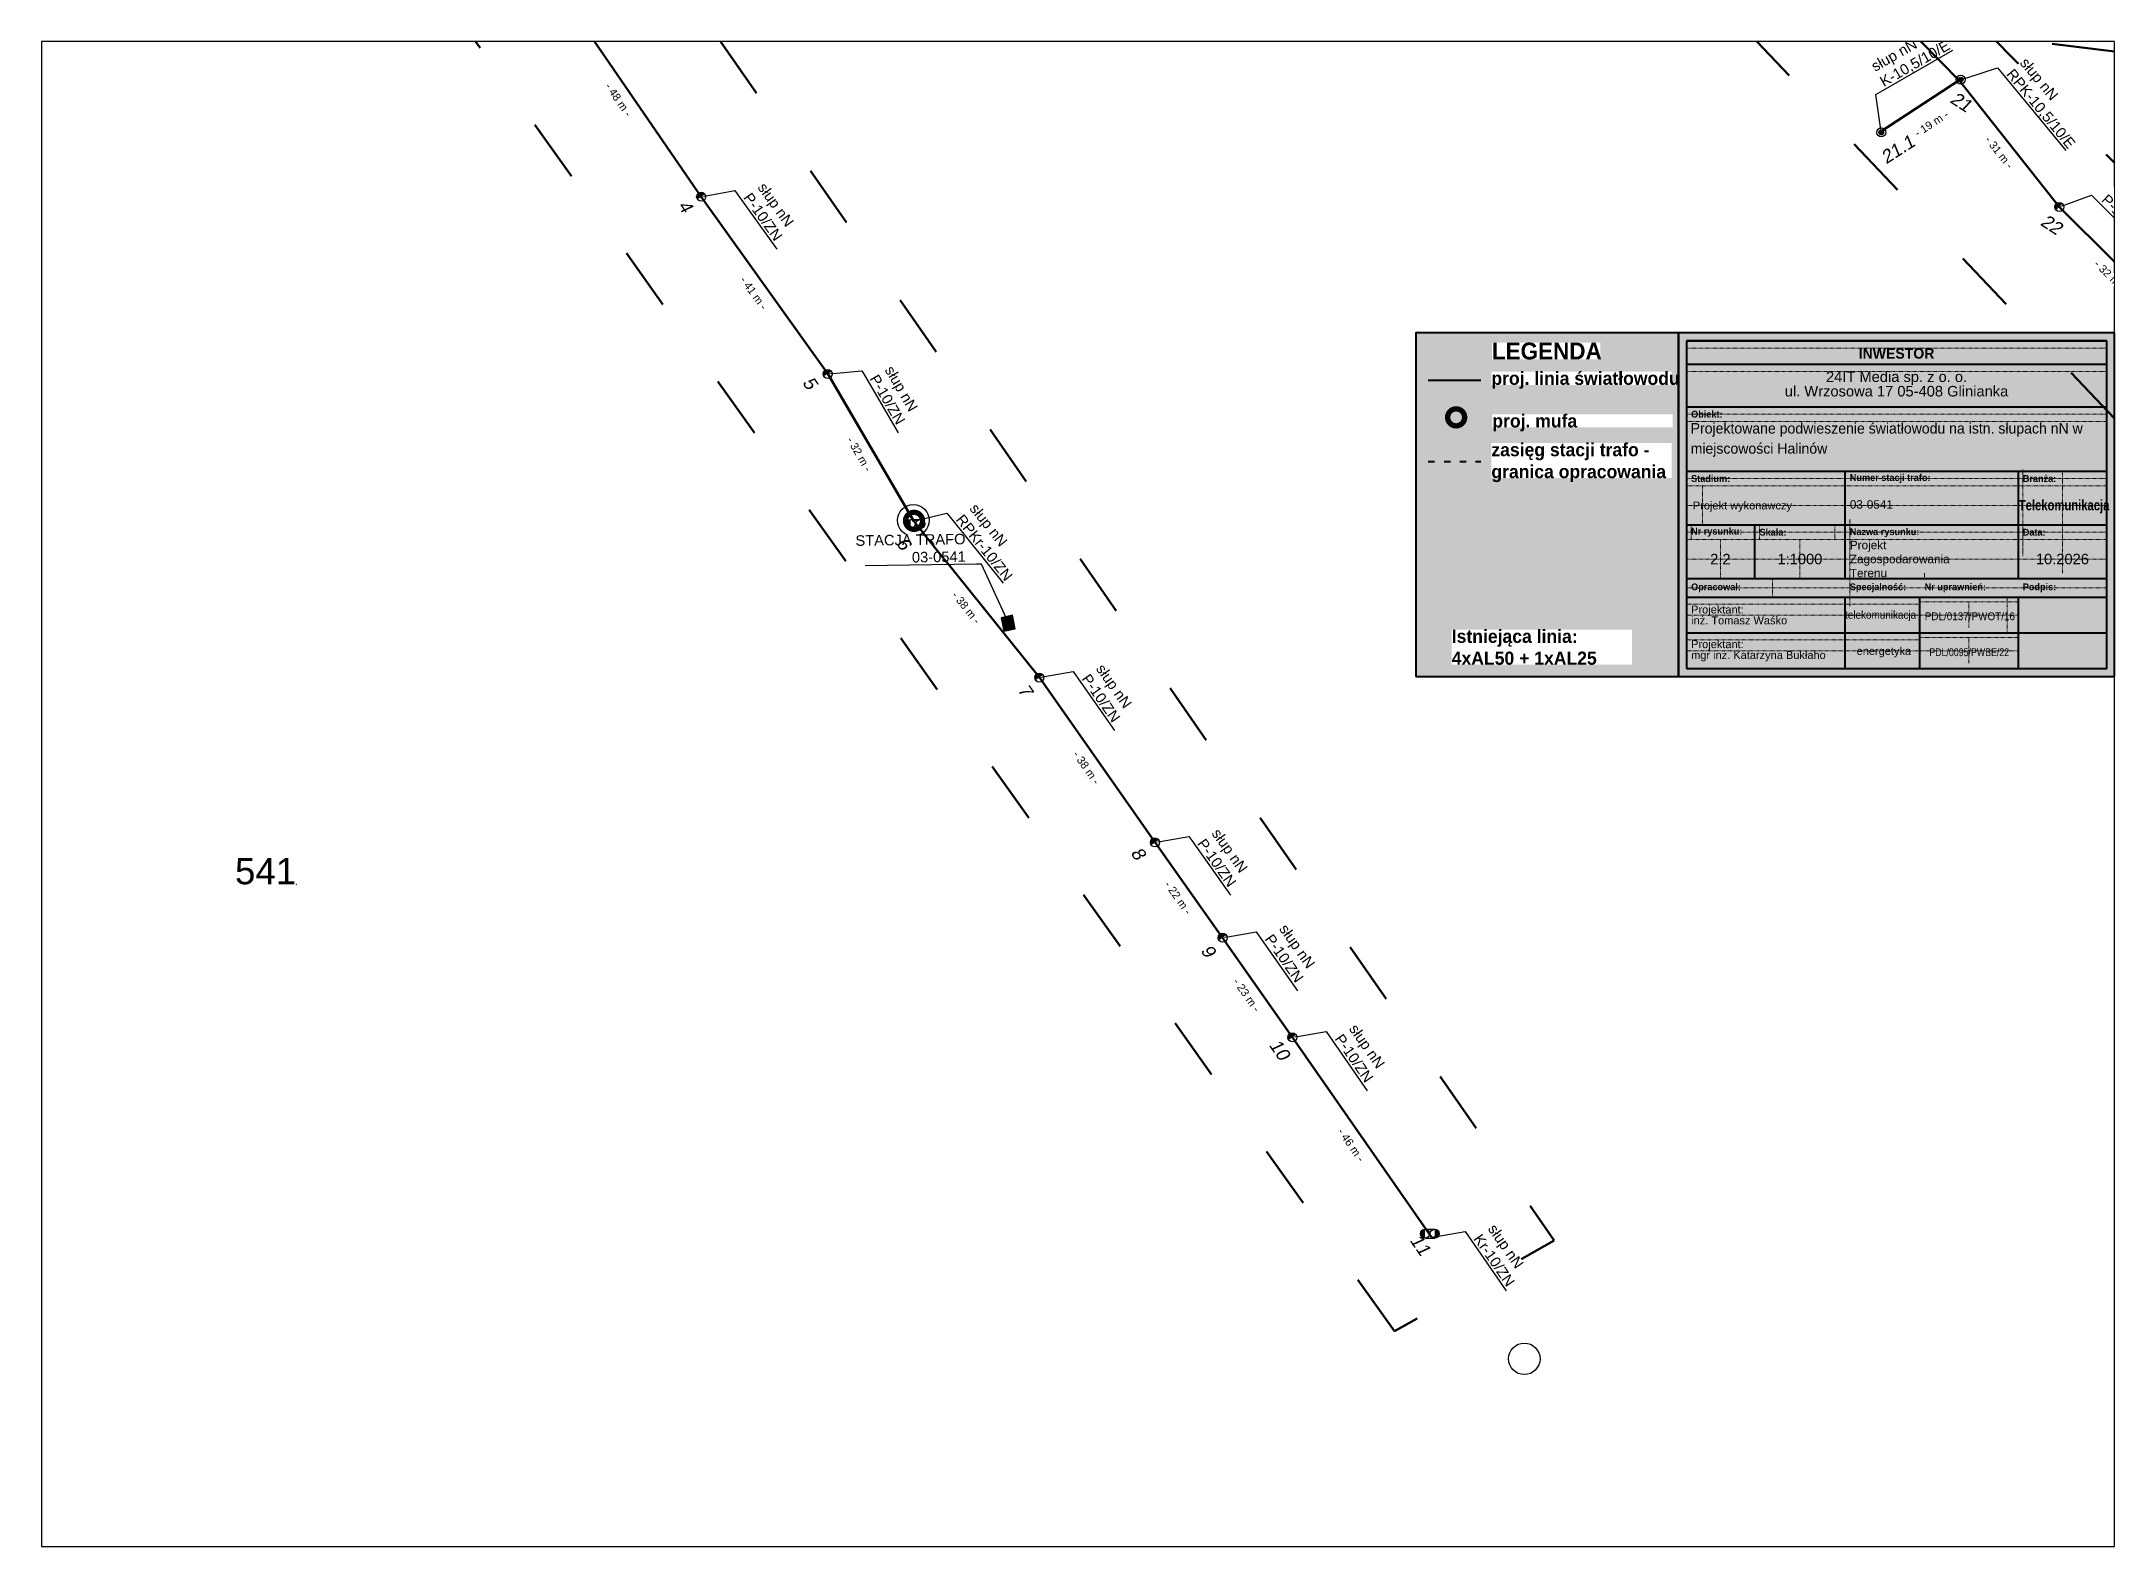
# Paper-space layout '541-2' of a CAD drawing. Header units: metres, sheet in millimetres. Extents: x 0 to 395, y 0 to 287.
# The model-space entities are those that its viewports show. They can reach past a viewport. Long polylines and large blocks are cut down to what shows.
import ezdxf
from ezdxf import colors
from ezdxf.entities.mleader import LeaderData, LeaderLine
from ezdxf.enums import TextEntityAlignment as Align
from ezdxf.math import Vec2, Vec3

# ---------------------------------------------------------------- set-up
doc = ezdxf.new("R2010")
doc.units = ezdxf.units.M
for name, pattern in [('ACAD_ISO03W100', [30, 12, -18]), ('DGN Style 2', [0.005224, 0.003135, -0.00209]), ('GCAD_ISO03W100', [30, 12, -18])]:
    doc.linetypes.add(name, pattern=pattern)
for name, color, linetype, lineweight in [('!tele', 30, 'Continuous', 50), ('!trafo', 6, 'GCAD_ISO03W100', 50), ('00_Mufa', 3, 'Continuous', 30), ('@Tabelka', 7, 'Continuous', 13), ('_MM LINIA Sn', 40, 'Continuous', 30), ('_mm zasięg trafo', 6, 'ACAD_ISO03W100', 35), ('_numery', 7, 'Continuous', 40), ('_światłowód', 30, 'Continuous', 50), ('trafo otwock2|Survey_Point_Text_Name', 7, 'Continuous', 0)]:
    doc.layers.add(name, color=color, linetype=linetype, lineweight=lineweight)
doc.layers.add('@KonstrTabelki', color=253, linetype='DGN Style 2', lineweight=0, plot=False)
doc.layers.add('_arkusze model', color=7, linetype='Continuous', lineweight=50, plot=False)
for name, color, linetype in [('_MM mufy', 3, 'Continuous'), ('_MM opisy', 7, 'Continuous'), ('_MM slupy', 5, 'Continuous'), ('_mm trafo', 3, 'Continuous'), ('DIM', 7, 'Continuous')]:
    doc.layers.add(name, color=color, linetype=linetype)
doc.styles.add('BardzoMale-PrawaGora', font='arial.ttf', dxfattribs={"height": 0.0025})
doc.styles.get("Standard").update_dxf_attribs({"font": 'arial.ttf'})
doc.dimstyles.new('opis linie', dxfattribs={"dimtxt": 1.5, "dimasz": 0.18, "dimexe": 0.18, "dimexo": 0.0625, "dimgap": 2.5, "dimtad": 4, "dimdec": 0, "dimzin": 0, "dimdsep": 46, "dimtxsty": 'Standard', "dimcen": 0.09, "dimse1": 1, "dimse2": 1, "dimsd1": 1, "dimsd2": 1, "dimclrt": 256, "dimadec": 0, "dimazin": 0, "dimtfac": 1, "dimtdec": 0, "dimtofl": 0, "dimtmove": 0, "dimatfit": 3, "dimfxl": 1, "dimtfill": 1, "dimtolj": 1, "dimtzin": 0, "dimarcsym": 0})

# ---------------------------------------------------------------- blocks, each defined once
blk = doc.blocks.new('tabelka')
at = {"true_color": 0xffffff, "transparency": 33554687}
h = blk.add_hatch(color=7, dxfattribs=at)
h.dxf.hatch_style = 1
h.paths.add_polyline_path([(-83, 65.41), (0, 65.41), (0, 0), (-83, 0)])
at = {"layer": '@KonstrTabelki', "lineweight": 0}
for p, q in [((-1.5, 62.52), (-81.5, 62.52)), ((-1.5, 58.08), (-81.5, 58.08)), ((-1.5, 49.94), (-81.5, 49.94)), ((-81.5, 48.55), (-1.5, 48.55)), ((-1.5, 37.69), (-81.5, 37.69)), ((-81.5, 36.3), (-1.5, 36.3)), ((-78.46, 36.3), (-78.46, 28.86)), ((-17.47, 39.44), (-17.47, 22.94)), ((-9.93, 19.68), (-9.93, 39.08)), ((-81.5, 32.58), (-1.5, 32.58)), ((-80.6, 28.86), (-80.6, 26.08)), ((-67.58, 28.86), (-67.58, 26.08)), ((-53.27, 26.08), (-53.27, 28.86)), ((-50.39, 29.9), (-50.39, 18.64)), ((-17.47, 28.86), (-17.47, 22.94)), ((-9.93, 19.68), (-9.93, 28.86)), ((-1.5, 27.47), (-81.5, 27.47)), ((-81.5, 26.08), (-1.5, 26.08)), ((-74.99, 18.64), (-74.99, 26.08)), ((-59.88, 18.64), (-59.88, 26.08)), ((-1.5, 27.47), (-18.36, 27.47)), ((-1.5, 22.36), (-81.5, 22.36)), ((-1.5, 22.36), (-18.36, 22.36)), ((-81.5, 16.88), (-1.5, 16.88)), ((-65.11, 18.64), (-65.11, 15.11)), ((-50.39, 18.64), (-50.39, 13.41)), ((-36.15, 19.68), (-36.15, 18.64)), ((-37.05, 13.77), (-81.5, 13.77)), ((-37.05, 14.25), (-18.36, 14.25)), ((-27.71, 14.25), (-27.71, 9.31)), ((-20.43, 15.11), (-20.43, 8.31)), ((-37.05, 11.71), (-81.5, 11.71)), ((-18.36, 11.71), (-37.05, 11.71)), ((-37.05, 6.97), (-81.5, 6.97)), ((-37.05, 4.9), (-81.5, 4.9)), ((-37.05, 7.44), (-18.36, 7.44)), ((-18.36, 4.9), (-37.05, 4.9)), ((-27.71, 7.44), (-27.71, 2.5))]:
    blk.add_line(p, q, dxfattribs=at)
at = {"layer": '@KonstrTabelki'}
for points in [[(-51.29, 28.86), (-51.29, 39.08)], [(-51.29, 18.64), (-51.29, 28.86)]]:
    blk.add_lwpolyline(points, dxfattribs=at)
at = {"layer": '@Tabelka', "lineweight": 40}
for p, q in [((0, 65.41), (-83, 65.41)), ((-83, 65.41), (-83, 0)), ((-81.5, 63.91), (-1.5, 63.91)), ((-1.5, 63.91), (-81.5, 63.91)), ((-81.5, 63.91), (-81.5, 1.5)), ((-1.5, 1.5), (-1.5, 63.91)), ((0, 0), (0, 65.41)), ((-81.5, 59.47), (-1.5, 59.47)), ((-81.5, 51.33), (-1.5, 51.33)), ((-81.5, 39.08), (-1.5, 39.08)), ((-81.5, 39.08), (-18.36, 39.08)), ((-51.29, 28.86), (-51.29, 39.08)), ((-51.29, 28.86), (-51.29, 35.67)), ((-18.36, 39.08), (-18.36, 28.86)), ((-81.5, 28.86), (-18.36, 28.86)), ((-68.48, 18.64), (-68.48, 28.86)), ((-51.29, 18.64), (-51.29, 28.86)), ((-18.36, 28.86), (-1.5, 28.86)), ((-18.36, 28.86), (-18.36, 18.64)), ((-51.29, 18.64), (-51.29, 25.45)), ((-18.36, 25.45), (-18.36, 18.64)), ((-81.5, 18.64), (-1.5, 18.64)), ((-81.5, 18.64), (-1.5, 18.64)), ((-81.5, 15.11), (-1.5, 15.11)), ((-51.29, 1.5), (-51.29, 15.11)), ((-37.05, 1.5), (-37.05, 15.11)), ((-18.36, 15.11), (-18.36, 1.5)), ((-81.5, 8.31), (-1.5, 8.31)), ((-81.5, 8.31), (-1.5, 8.31)), ((-81.5, 1.5), (-1.5, 1.5)), ((-83, 0), (0, 0))]:
    blk.add_line(p, q, dxfattribs=at)
at = {"layer": '@Tabelka'}
for s, insert, char_height, attachment_point, line_spacing_factor in [('{\\fLato Light|b1|i0|c238|p34;INWESTOR}', (-41.5, 62.52), 2, 2, 0.825), ('24IT Media sp. z o. o.\\Pul. Wrzosowa 17 05-408 Glinianka', (-41.5, 58.08), 2, 2, 0.825), ('{\\fLato Light|b1|i0|c238|p34;Obiekt:}', (-80.6, 49.94), 1.3, 4, 0.946154), ('{\\fLato Light|b1|i0|c238|p34;Branża:}', (-17.47, 37.69), 1.3, 4, 0.946154), ('Projekt wykonawczy', (-80.27, 32.34), 1.5, 4, 0.825), ('{\\fLato Light|b1|i0|c238|p34;\\W0.8;Telekomunikacja}', (-9.6, 32.34), 2, 5, 0.76875), ('{\\fLato Light|b1|i0|c238|p34;Nr rysunku:}', (-80.6, 27.47), 1.3, 4, 0.946154), ('{\\fLato Light|b1|i0|c238|p34;Skala:}', (-67.58, 27.47), 1.3, 4, 0.946154), ('{\\fLato Light|b1|i0|c238|p34;Nazwa rysunku:}', (-50.39, 27.38), 1.3, 4, 0.946154), ('{\\fLato Light|b1|i0|c238|p34;Data:}', (-17.47, 27.47), 1.3, 4, 0.946154), ('10.2026', (-9.93, 22.36), 2, 5, 0.825), ('{\\fLato Light|b1|i0|c238|p34;Opracował:}', (-80.6, 16.88), 1.3, 4, 0.946154), ('{\\fLato Light|b1|i0|c238|p34;Specjalność:}', (-50.39, 16.88), 1.3, 4, 0.946154), ('{\\fLato Light|b1|i0|c238|p34;Nr uprawnień:}', (-36.15, 16.88), 1.3, 4, 0.946154), ('{\\fLato Light|b1|i0|c238|p34;Podpis:}', (-17.47, 16.88), 1.3, 4, 0.946154)]:
    blk.add_mtext(s, dxfattribs=dict(at, insert=insert, char_height=char_height, attachment_point=attachment_point, line_spacing_factor=line_spacing_factor))
for s, insert, char_height, width, attachment_point, line_spacing_factor in [('{\\fLato Light|b1|i0|c238|p34;Stadium:}', (-80.6, 37.69), 1.3, 8.6456, 4, 0.946154), ('{\\fLato Light|b1|i0|c238|p34;Numer stacji trafo:}', (-50.39, 37.69), 1.3, 16.1141, 4, 0.946154), ('Projektant:\\Pinż. Tomasz Waśko', (-80.6, 11.71), 1.5, 27.9275, 4, 0.825), ('{\\W0.9;telekomunikacja}', (-44.53, 11.53), 1.5, 22.915, 5, 0.825), ('{\\W0.9;PDL/0137/PWOT/16}', (-27.54, 11.46), 1.5, 22.915, 5, 0.825), ('Projektant:\\Pmgr inż. Katarzyna Bukłaho', (-80.6, 4.9), 1.5, 27.9275, 4, 0.825), ('energetyka', (-43.91, 4.64), 1.5, 22.915, 5, 0.825), ('{\\W0.8;PDL/0095/PWBE/22}', (-27.66, 4.62), 1.5, 22.915, 5, 0.825)]:
    blk.add_mtext(s, dxfattribs=dict(at, insert=insert, char_height=char_height, width=width, attachment_point=attachment_point, line_spacing_factor=line_spacing_factor))
blk = doc.blocks.new('mufa')
at = {"layer": '_MM mufy'}
h = blk.add_hatch(color=256, dxfattribs=at)
h.dxf.hatch_style = 1
h.paths.add_polyline_path([(2.15, 0.12, 1), (-2.1, -0.05, 1)])
h.paths.add_polyline_path([(-1.1, -0.01, -1), (1.15, 0.08, -1)], flags=16)
h.paths.add_polyline_path([(-0.83, 0, -1), (0.88, 0.07, -1)], flags=0)
blk = doc.blocks.new('legenda')
at = {"true_color": 0xffffff, "transparency": 33554687}
h = blk.add_hatch(color=7, dxfattribs=at)
h.dxf.hatch_style = 1
h.paths.add_polyline_path([(-50, 65.41), (0, 65.41), (0, 0), (-50, 0)])
at = {"lineweight": 40}
blk.add_lwpolyline([(0, 65.41), (-50, 65.41), (-50, 0)], dxfattribs=at)
at = {"layer": '_mm zasięg trafo', "lineweight": 40, "ltscale": 0.1}
blk.add_lwpolyline([(-47.62, 40.95), (-37.62, 40.95)], dxfattribs=at)
at = {"layer": '_światłowód', "lineweight": 40}
blk.add_lwpolyline([(-47.62, 56.41), (-37.62, 56.41)], dxfattribs=at)
at = {"layer": '_mm zasięg trafo'}
blk.add_blockref('mufa', (-42.35, 49.31), dxfattribs=at)
at = {"layer": '_mm zasięg trafo', "bg_fill": 3, "box_fill_scale": 1, "bg_fill_color": 256, "bg_fill_transparency": 0}
for s, width, heights, insert, char_height, attachment_point in [('{\\fLato Light|b1|i0|c238|p34;\\C7;LEGENDA}', 20.65, [-3.27], (-35.53, 63.58), 3.2, 1), ('\\pxt4;{\\fLato Light|b1|i0|c238|p34;\\C7;proj. linia światłowodu}', 34.3358, [0], (-35.62, 56.41), 2.5, 4), ('\\pxt4;{\\fLato Light|b1|i0|c238|p34;\\C7;proj. mufa}', 34.3358, [0], (-35.44, 48.3), 2.5, 4), ('\\pxt4;{\\fLato Light|b1|i0|c238|p34;\\C7;zasięg stacji trafo - granica opracowania}', 34.3358, [-7.36], (-35.62, 40.72), 2.5, 4)]:
    blk.add_mtext_dynamic_manual_height_columns(s, width=width, gutter_width=1, heights=heights, dxfattribs=dict(at, insert=insert, char_height=char_height, attachment_point=attachment_point))
at = {"lineweight": 40}
blk.add_lwpolyline([(-50, 0), (0, 0), (0, 65.41)], dxfattribs=at)
at = {"layer": '_mm zasięg trafo', "insert": (-43.16, 5.56), "char_height": 2.5, "attachment_point": 4, "bg_fill": 3, "box_fill_scale": 1, "bg_fill_color": 256, "bg_fill_transparency": 0}
blk.add_mtext_dynamic_manual_height_columns('\\pxt4;{\\fLato Light|b1|i0|c238|p34;\\C7;Istniejąca linia:\\P4xAL50 + 1xAL25}', width=34.3358, gutter_width=1, heights=[-6.79], dxfattribs=at)
blk = doc.blocks.new('trafo')
at = {"layer": '_mm trafo'}
h = blk.add_hatch(color=256, dxfattribs=at)
h.dxf.hatch_style = 1
h.paths.add_polyline_path([(-1.15, 1.02), (-0.52, -1.51), (1.64, -0.96), (1.01, 1.59)])
at = {"layer": '_MM LINIA Sn', "color": 2, "lineweight": 60}
for p, q in [((0.58, 0.02), (-0.43, 0.9)), ((-0.32, -0.23), (0.58, 0.02)), ((0.58, -0.92), (-0.32, -0.23)), ((0.55, -0.72), (0.41, -0.9)), ((0.41, -0.9), (0.58, -0.92)), ((0.58, -0.92), (0.55, -0.72))]:
    blk.add_line(p, q, dxfattribs=at)
at = {"layer": '_mm trafo', "flags": 128}
blk.add_lwpolyline([(-0.52, -1.52), (1.64, -0.96), (0.98, 1.58), (-1.17, 0.99), (-0.52, -1.52)], close=True, dxfattribs=at)
blk = doc.blocks.new('ZN')
at = {"layer": '_MM slupy', "transparency": 33554687}
h = blk.add_hatch(color=256, dxfattribs=at)
h.dxf.hatch_style = 1
h.paths.add_polyline_path([(0, -0.86), (0, 0.86, 1)])
at = {"layer": '_MM slupy'}
blk.add_circle((0, 0), 0.857, dxfattribs=at)
blk = doc.blocks.new('E')
at = {"layer": '_MM slupy'}
h = blk.add_hatch(color=256, dxfattribs=at)
h.dxf.hatch_style = 1
h.paths.add_polyline_path([(0.27, 0.37, 1), (-0.27, -0.37, 1)])
for radius in [0.857, 0.457]:
    blk.add_circle((0, 0), radius, dxfattribs=at)
blk = doc.blocks.new('R')
at = {"layer": '_MM slupy', "transparency": 33554687}
h = blk.add_hatch(color=256, dxfattribs=at)
h.dxf.hatch_style = 1
h.paths.add_polyline_path([(-0.93, -0.86), (-0.93, 0.86, 1)])
h = blk.add_hatch(color=256, dxfattribs=at)
h.dxf.hatch_style = 1
h.paths.add_polyline_path([(0.93, 0.86), (0.93, -0.86, 1)])
at = {"layer": '_MM slupy'}
for points in [[(-0.93, 0.86), (0.93, 0.86)], [(-0.93, -0.86), (0.93, -0.86)]]:
    blk.add_lwpolyline(points, dxfattribs=at)
for centre in [(-0.93, 0), (0.93, 0)]:
    blk.add_circle(centre, 0.857, dxfattribs=at)
blk = doc.blocks.new('trafo otwock2|NULL-flatten-472')
at = {"color": 2, "linetype": 'Continuous', "lineweight": 0}
blk.add_point((0, 0), dxfattribs=at)
blk = doc.blocks.new('trafo otwock2-flatten-1')
at = {"layer": '!tele'}
blk.add_blockref('trafo otwock2|NULL-flatten-472', (7525032.51746, 5787519.96684), dxfattribs=at)
at = {"layer": 'trafo otwock2|Survey_Point_Text_Name', "color": 3, "linetype": 'Continuous', "lineweight": 53}
blk.add_text('541', height=5, dxfattribs=at).set_placement((7525032.51746, 5787519.96684), align=Align.RIGHT)
blk = doc.blocks.new('*D3118')
at = {"layer": 'DIM', "insert": (7525343.78, 5787664.79), "char_height": 1.5, "attachment_point": 5, "rotation": 33.3051, "bg_fill": 3, "box_fill_scale": 1.1, "bg_fill_color": 9, "bg_fill_true_color": 13158600, "bg_fill_transparency": 0}
blk.add_mtext('\\A1;- 19 m -', dxfattribs=at)
blk = doc.blocks.new('*D3254')
at = {"layer": 'DIM', "insert": (7525377.68, 5787635.9), "char_height": 1.5, "attachment_point": 5, "rotation": 315.2244, "bg_fill": 3, "box_fill_scale": 1.1, "bg_fill_color": 9, "bg_fill_true_color": 13158600, "bg_fill_transparency": 0}
blk.add_mtext('\\A1;- 32 m -', dxfattribs=at)
blk = doc.blocks.new('*D3255')
at = {"layer": 'DIM', "insert": (7525356.66, 5787659.34), "char_height": 1.5, "attachment_point": 5, "rotation": 308.3726, "bg_fill": 3, "box_fill_scale": 1.1, "bg_fill_color": 9, "bg_fill_true_color": 13158600, "bg_fill_transparency": 0}
blk.add_mtext('\\A1;- 31 m -', dxfattribs=at)
blk = doc.blocks.new('*D3256')
at = {"layer": 'DIM', "insert": (7525330.33, 5787688.48), "char_height": 1.5, "attachment_point": 5, "rotation": 314.4272, "bg_fill": 3, "box_fill_scale": 1.1, "bg_fill_color": 9, "bg_fill_true_color": 13158600, "bg_fill_transparency": 0}
blk.add_mtext('\\A1;- 49 m -', dxfattribs=at)
blk = doc.blocks.new('*D3276')
at = {"layer": 'DIM', "insert": (7525233.31, 5787470.35), "char_height": 1.5, "attachment_point": 5, "rotation": 304.7787, "bg_fill": 3, "box_fill_scale": 1.1, "bg_fill_color": 9, "bg_fill_true_color": 13158600, "bg_fill_transparency": 0}
blk.add_mtext('\\A1;- 46 m -', dxfattribs=at)
blk = doc.blocks.new('*D3277')
at = {"layer": 'DIM', "insert": (7525213.44, 5787498.86), "char_height": 1.5, "attachment_point": 5, "rotation": 305.0378, "bg_fill": 3, "box_fill_scale": 1.1, "bg_fill_color": 9, "bg_fill_true_color": 13158600, "bg_fill_transparency": 0}
blk.add_mtext('\\A1;- 23 m -', dxfattribs=at)
blk = doc.blocks.new('*D3278')
at = {"layer": 'DIM', "insert": (7525200.38, 5787517.41), "char_height": 1.5, "attachment_point": 5, "rotation": 305.3279, "bg_fill": 3, "box_fill_scale": 1.1, "bg_fill_color": 9, "bg_fill_true_color": 13158600, "bg_fill_transparency": 0}
blk.add_mtext('\\A1;- 22 m -', dxfattribs=at)
blk = doc.blocks.new('*D3279')
at = {"layer": 'DIM', "insert": (7525182.93, 5787542.18), "char_height": 1.5, "attachment_point": 5, "rotation": 305.045, "bg_fill": 3, "box_fill_scale": 1.1, "bg_fill_color": 9, "bg_fill_true_color": 13158600, "bg_fill_transparency": 0}
blk.add_mtext('\\A1;- 38 m -', dxfattribs=at)
blk = doc.blocks.new('*D3280')
at = {"layer": 'DIM', "insert": (7525160.05, 5787572.64), "char_height": 1.5, "attachment_point": 5, "rotation": 308.7718, "bg_fill": 3, "box_fill_scale": 1.1, "bg_fill_color": 9, "bg_fill_true_color": 13158600, "bg_fill_transparency": 0}
blk.add_mtext('\\A1;- 38 m -', dxfattribs=at)
blk = doc.blocks.new('*D3281')
at = {"layer": 'DIM', "insert": (7525139.7, 5787601.85), "char_height": 1.5, "attachment_point": 5, "rotation": 300.2705, "bg_fill": 3, "box_fill_scale": 1.1, "bg_fill_color": 9, "bg_fill_true_color": 13158600, "bg_fill_transparency": 0}
blk.add_mtext('\\A1;- 32 m -', dxfattribs=at)
blk = doc.blocks.new('*D3282')
at = {"layer": 'DIM', "insert": (7525119.61, 5787632.54), "char_height": 1.5, "attachment_point": 5, "rotation": 305.5497, "bg_fill": 3, "box_fill_scale": 1.1, "bg_fill_color": 9, "bg_fill_true_color": 13158600, "bg_fill_transparency": 0}
blk.add_mtext('\\A1;- 41 m -', dxfattribs=at)
blk = doc.blocks.new('*D3283')
at = {"layer": 'DIM', "insert": (7525093.86, 5787669.35), "char_height": 1.5, "attachment_point": 5, "rotation": 304.4606, "bg_fill": 3, "box_fill_scale": 1.1, "bg_fill_color": 9, "bg_fill_true_color": 13158600, "bg_fill_transparency": 0}
blk.add_mtext('\\A1;- 48 m -', dxfattribs=at)
blk = doc.blocks.new('q')
at = {"layer": '_MM slupy'}
blk.add_blockref('ZN', (0, 0), dxfattribs=at)
at = {"layer": '_MM opisy'}
ml = blk.add_multileader_mtext('Standard', dxfattribs=at)
ml.set_content('\\pxql;słup nN\\PP-10/ZN', color=256)
ml.set_leader_properties()
ml.build(insert=Vec2(0, 0))
ml.multileader.update_dxf_attribs({"has_text_frame": 1, "text_left_attachment_type": 5, "text_right_attachment_type": 5, "dogleg_length": 1, "arrow_head_size": 1})
ctx = ml.context
ctx.base_point, ctx.char_height, ctx.arrow_head_size, ctx.landing_gap_size, ctx.plane_origin = Vec3(3.75, 5.9), 2, 1, 1, Vec3(1.72, -1.42)
ctx.left_attachment, ctx.right_attachment = 5, 5
notes = []
notes.append((ctx, [(0, (1, 1, 0), (2.75, 5.9), (1, 0), 1, [(0, [(0, 0), (2.75, 5.9)], 0, [])])]))
ctx.mtext.insert, ctx.mtext.flow_direction = Vec3(4.75, 11.7), 5
ctx.mtext.has_bg_fill, ctx.mtext.bg_color, ctx.mtext.bg_scale_factor, ctx.mtext.bg_transparency, ctx.mtext.use_window_bg_color = 1, -1023410175, 1, 0, 1
for ctx, leaders in notes:
    for number, flags, end, landing, length, lines in leaders:
        leader = LeaderData()
        leader.index, (leader.has_last_leader_line, leader.has_dogleg_vector, leader.attachment_direction) = number, flags
        leader.last_leader_point, leader.dogleg_vector, leader.dogleg_length = Vec3(end), Vec3(landing), length
        for number, points, colour, breaks in lines:
            line = LeaderLine()
            line.index, line.vertices, line.color, line.breaks = number, Vec3.list(points), colors.encode_raw_color(colour), breaks
            leader.lines.append(line)
        ctx.leaders.append(leader)

msp = doc.modelspace()

# ---------------------------------------------------------------- linework, layer by layer
at = {"layer": '!trafo'}
for points in [[(7524845.19, 5788091.56), (7524874.27, 5788123.01), (7525033.76, 5787996.85), (7525159.5, 5787886.73), (7525208.63, 5787834.42), (7525293.32, 5787823.94), (7525387.2, 5787802.84), (7525385.36, 5787789.66), (7525236.89, 5787801.52), (7525318.43, 5787717.74), (7525411.67, 5787704.24), (7525408.72, 5787674.71), (7525355.14, 5787681.46), (7525458.93, 5787574.71), (7525434.88, 5787549.39), (7525213.73, 5787782.44), (7525122.22, 5787849.16), (7525091.9, 5787890.82), (7525078.98, 5787913.5), (7524912.84, 5788041.88), (7524881.03, 5788001.67), (7524854, 5788015.02), (7524888.12, 5788059.85)], [(7525008.97, 5787761.4), (7525039.95, 5787785.88), (7525271.96, 5787452.16), (7525241.58, 5787434.86)]]:
    msp.add_lwpolyline(points, close=True, dxfattribs=at)
at = {"layer": '00_Mufa'}
for centre in [(7525149.99, 5787589.27), (7525266.27, 5787429.61)]:
    msp.add_circle(centre, 3, dxfattribs=at)

# ---------------------------------------------------------------- block references
at = {"layer": '_arkusze model', "rotation": 357.3066721443945}
msp.add_blockref('trafo', (7525167.8, 5787569.65), dxfattribs=at)

# ---------------------------------------------------------------- next in the draw order: block references
for p, rotation in [((7525082.26, 5787690.68), 304.460566976907), ((7525109.6, 5787650.86), 305.549731568272), ((7525368.11, 5787648.93), 315.2244395509692), ((7525133.69, 5787617.14), 300.2705400030781), ((7525173.98, 5787559.32), 305.0450108674058), ((7525196, 5787527.92), 305.3278699529333)]:
    msp.add_blockref('q', p, dxfattribs=dict(rotation=rotation))

# ---------------------------------------------------------------- next in the draw order: leaders
at = {"layer": '_MM opisy'}
ml = msp.add_multileader_mtext('Standard', dxfattribs=at)
ml.set_content('\\pxql;słup nN\\PKr-10/ZN', color=256)
ml.set_leader_properties()
ml.build(insert=Vec2(0, 0))
ml.multileader.update_dxf_attribs({"has_text_frame": 1, "text_left_attachment_type": 5, "text_right_attachment_type": 5, "dogleg_length": 1, "arrow_head_size": 1})
ctx = ml.context
ctx.base_point, ctx.char_height, ctx.arrow_head_size, ctx.landing_gap_size, ctx.plane_origin, ctx.plane_x_axis, ctx.plane_y_axis = Vec3(7525255.58, 5787453.03), 2, 1, 1, Vec3(7525248.4, 5787450.53), Vec3(0.570409, -0.821361), Vec3(0.821361, 0.570409)
ctx.left_attachment, ctx.right_attachment = 5, 5
notes = []
notes.append((ctx, [(0, (1, 1, 0), (7525255.01, 5787453.85), (0.570409, -0.821361), 1, [(0, [(7525248.59, 5787452.75), (7525255.01, 5787453.85)], 0, [])])]))
ctx.mtext.insert, ctx.mtext.text_direction, ctx.mtext.flow_direction = Vec3(7525260.89, 5787455.5), Vec3(0.570409, -0.821361), 5
ctx.mtext.has_bg_fill, ctx.mtext.bg_color, ctx.mtext.bg_scale_factor, ctx.mtext.bg_transparency, ctx.mtext.use_window_bg_color = 1, -1023410175, 1, 0, 1
at = {"layer": '_mm trafo', "color": 3}
ml = msp.add_multileader_mtext('Standard', dxfattribs=at)
ml.set_content('STACJA TRAFO\\P03-0541', color=3)
ml.set_leader_properties()
ml.build(insert=Vec2(0, 0))
ml.multileader.update_dxf_attribs({"has_text_frame": 1, "text_left_attachment_type": 5, "text_right_attachment_type": 5, "dogleg_length": 1, "arrow_head_size": 1.5})
ctx = ml.context
ctx.base_point, ctx.char_height, ctx.arrow_head_size, ctx.plane_origin, ctx.plane_x_axis, ctx.plane_y_axis = Vec3(7525137.28, 5787580.56), 2, 1.5, Vec3(7525171.94, 5787537.55), Vec3(0.999891, 0.014731), Vec3(-0.014731, 0.999891)
ctx.left_attachment, ctx.right_attachment, ctx.text_align_type, ctx.attachment_type = 5, 5, 2, 2
notes.append((ctx, [(0, (1, 1, 0), (7525162.98, 5787580.94), (-0.999891, -0.014731), 1, [(0, [(7525168.7, 5787568.36)], 0, [])])]))
ctx.mtext.insert, ctx.mtext.text_direction, ctx.mtext.rotation, ctx.mtext.alignment, ctx.mtext.flow_direction = Vec3(7525159.9, 5787586.71), Vec3(0.999891, 0.014731), 6.129723, 3, 5
ctx.mtext.has_bg_fill, ctx.mtext.bg_color, ctx.mtext.bg_scale_factor, ctx.mtext.bg_transparency, ctx.mtext.use_window_bg_color = 1, -1073741824, 1, 0, 1
for ctx, leaders in notes:
    for number, flags, end, landing, length, lines in leaders:
        leader = LeaderData()
        leader.index, (leader.has_last_leader_line, leader.has_dogleg_vector, leader.attachment_direction) = number, flags
        leader.last_leader_point, leader.dogleg_vector, leader.dogleg_length = Vec3(end), Vec3(landing), length
        for number, points, colour, breaks in lines:
            line = LeaderLine()
            line.index, line.vertices, line.color, line.breaks = number, Vec3.list(points), colors.encode_raw_color(colour), breaks
            leader.lines.append(line)
        ctx.leaders.append(leader)

# ---------------------------------------------------------------- next in the draw order: block references
at = {"rotation": 305.0378015511992}
msp.add_blockref('q', (7525208.85, 5787509.79), dxfattribs=at)
msp.add_blockref('R', (7525248.31, 5787453.44))

# ---------------------------------------------------------------- next in the draw order: leaders
at = {"layer": '_MM opisy'}
ml = msp.add_multileader_mtext('Standard', dxfattribs=at)
ml.set_content('\\pxql;słup nN\\PRPK-10,5/10/E', color=256)
ml.set_leader_properties()
ml.build(insert=Vec2(0, 0))
ml.multileader.update_dxf_attribs({"has_text_frame": 1, "text_left_attachment_type": 5, "text_right_attachment_type": 5, "dogleg_length": 1, "arrow_head_size": 1})
ctx = ml.context
ctx.base_point, ctx.char_height, ctx.arrow_head_size, ctx.landing_gap_size, ctx.plane_origin, ctx.plane_x_axis, ctx.plane_y_axis = Vec3(7525356.96, 5787674.65), 2, 1, 1, Vec3(7525349.36, 5787670.94), Vec3(0.638336, -0.769758), Vec3(0.769758, 0.638336)
ctx.left_attachment, ctx.right_attachment = 5, 5
notes = []
notes.append((ctx, [(0, (1, 1, 0), (7525356.32, 5787675.42), (0.638336, -0.769758), 1, [(0, [(7525349.35, 5787673.17)], 0, [])])]))
ctx.mtext.insert, ctx.mtext.text_direction, ctx.mtext.flow_direction = Vec3(7525362.03, 5787677.57), Vec3(0.638336, -0.769758), 5
ctx.mtext.has_bg_fill, ctx.mtext.bg_color, ctx.mtext.bg_scale_factor, ctx.mtext.bg_transparency, ctx.mtext.use_window_bg_color = 1, -1023410175, 1, 0, 1
ml = msp.add_multileader_mtext('Standard', dxfattribs=at)
ml.set_content('\\pxql;słup nN\\PRPKr-10/ZN', color=256)
ml.set_leader_properties()
ml.build(insert=Vec2(0, 0))
ml.multileader.update_dxf_attribs({"has_text_frame": 1, "text_left_attachment_type": 5, "text_right_attachment_type": 5, "dogleg_length": 1, "arrow_head_size": 1})
ctx = ml.context
ctx.base_point, ctx.char_height, ctx.arrow_head_size, ctx.landing_gap_size, ctx.plane_origin, ctx.plane_x_axis, ctx.plane_y_axis = Vec3(7525157.01, 5787589.87), 2, 1, 1, Vec3(7525150.02, 5787586.88), Vec3(0.62622, -0.779647), Vec3(0.779647, 0.62622)
ctx.left_attachment, ctx.right_attachment = 5, 5
notes.append((ctx, [(0, (1, 1, 0), (7525156.38, 5787590.65), (0.62622, -0.779647), 1, [(0, [(7525150.05, 5787589.1), (7525156.38, 5787590.65)], 0, [])])]))
ctx.mtext.insert, ctx.mtext.text_direction, ctx.mtext.flow_direction = Vec3(7525162.13, 5787592.7), Vec3(0.62622, -0.779647), 5
ctx.mtext.has_bg_fill, ctx.mtext.bg_color, ctx.mtext.bg_scale_factor, ctx.mtext.bg_transparency, ctx.mtext.use_window_bg_color = 1, -1023410175, 1, 0, 1
for ctx, leaders in notes:
    for number, flags, end, landing, length, lines in leaders:
        leader = LeaderData()
        leader.index, (leader.has_last_leader_line, leader.has_dogleg_vector, leader.attachment_direction) = number, flags
        leader.last_leader_point, leader.dogleg_vector, leader.dogleg_length = Vec3(end), Vec3(landing), length
        for number, points, colour, breaks in lines:
            line = LeaderLine()
            line.index, line.vertices, line.color, line.breaks = number, Vec3.list(points), colors.encode_raw_color(colour), breaks
            leader.lines.append(line)
        ctx.leaders.append(leader)

# ---------------------------------------------------------------- next in the draw order: block references
for name, p, rotation in [('E', (7525349.35, 5787673.17), 309.6678411193645), ('q', (7525222.15, 5787490.82), 304.778733940543)]:
    msp.add_blockref(name, p, dxfattribs=dict(rotation=rotation))
msp.add_blockref('R', (7525150.41, 5787588.58))

# ---------------------------------------------------------------- next in the draw order: linework, layer by layer
at = {"layer": '!tele'}
msp.add_lwpolyline([(7525028.68, 5787765.96), (7525054.09, 5787729.86), (7525082.26, 5787690.68), (7525109.6, 5787650.86), (7525133.69, 5787617.14), (7525150.05, 5787589.1), (7525173.98, 5787559.32), (7525196, 5787527.92), (7525208.85, 5787509.79), (7525222.15, 5787490.82), (7525248.59, 5787452.75)], dxfattribs=at)

# ---------------------------------------------------------------- next in the draw order: leaders
at = {"layer": '_MM opisy'}
ml = msp.add_multileader_mtext('Standard', dxfattribs=at)
ml.set_content('\\pxql;słup nN\\PK-10,5/10/E', color=256)
ml.set_leader_properties()
ml.build(insert=Vec2(0, 0))
ml.multileader.update_dxf_attribs({"has_text_frame": 1, "text_left_attachment_type": 5, "text_right_attachment_type": 5, "dogleg_length": 1, "arrow_head_size": 1})
ctx = ml.context
ctx.base_point, ctx.char_height, ctx.arrow_head_size, ctx.landing_gap_size, ctx.plane_origin, ctx.plane_x_axis, ctx.plane_y_axis = Vec3(7525334.05, 5787670.86), 2, 1, 1, Vec3(7525336.42, 5787662.74), Vec3(0.867313, 0.497762), Vec3(-0.497762, 0.867313)
ctx.left_attachment, ctx.right_attachment = 5, 5
notes = []
notes.append((ctx, [(0, (1, 1, 0), (7525333.18, 5787670.36), (0.867313, 0.497762), 1, [(0, [(7525334.22, 5787663.11)], 0, [])])]))
ctx.mtext.insert, ctx.mtext.text_direction, ctx.mtext.flow_direction = Vec3(7525332.05, 5787676.36), Vec3(0.867313, 0.497762), 5
ctx.mtext.has_bg_fill, ctx.mtext.bg_color, ctx.mtext.bg_scale_factor, ctx.mtext.bg_transparency, ctx.mtext.use_window_bg_color = 1, -1023410175, 1, 0, 1
for ctx, leaders in notes:
    for number, flags, end, landing, length, lines in leaders:
        leader = LeaderData()
        leader.index, (leader.has_last_leader_line, leader.has_dogleg_vector, leader.attachment_direction) = number, flags
        leader.last_leader_point, leader.dogleg_vector, leader.dogleg_length = Vec3(end), Vec3(landing), length
        for number, points, colour, breaks in lines:
            line = LeaderLine()
            line.index, line.vertices, line.color, line.breaks = number, Vec3.list(points), colors.encode_raw_color(colour), breaks
            leader.lines.append(line)
        ctx.leaders.append(leader)

# ---------------------------------------------------------------- next in the draw order: linework, layer by layer
at = {"layer": '!tele'}
for points in [[(7525113.44, 5787902.42), (7525112.16, 5787883.1), (7525132.67, 5787863.89), (7525155.68, 5787842.54), (7525179.69, 5787820.2), (7525202.2, 5787797.24), (7525214.84, 5787809.82), (7525251.4, 5787772.63), (7525283.14, 5787740.45), (7525315.1, 5787707.62), (7525349.16, 5787672.87), (7525368.11, 5787648.93), (7525390.79, 5787626.43), (7525407.46, 5787607.71), (7525437.86, 5787577.22)], [(7525333.78, 5787663.03), (7525349.37, 5787673.27)]]:
    msp.add_lwpolyline(points, dxfattribs=at)

# ---------------------------------------------------------------- next in the draw order: block references
msp.add_blockref('trafo otwock2-flatten-1', (0, 0), dxfattribs=at)
at = {"rotation": 29.85207626993815}
msp.add_blockref('E', (7525334.22, 5787663.11), dxfattribs=at)

# ---------------------------------------------------------------- next in the draw order: dimensions: what is measured, and where the dimension line sits
at = {"layer": 'DIM'}
for p1, p2, picture, middle in [((7525333.78, 5787663.03), (7525349.37, 5787673.27), '*D3118', (7525343.78, 5787664.79)), ((7525390.79, 5787626.43), (7525368.11, 5787648.93), '*D3254', (7525377.68, 5787635.9)), ((7525248.59, 5787452.75), (7525222.15, 5787490.82), '*D3276', (7525233.31, 5787470.35))]:
    dim = msp.add_aligned_dim(p1=p1, p2=p2, distance=-0.75, dimstyle='opis linie', override={"dimpost": '- <> m -'}, dxfattribs=at)
    dim.commit()
    dim.dimension.update_dxf_attribs({"geometry": picture, "text_midpoint": middle})

# ---------------------------------------------------------------- next in the draw order: texts
at = {"layer": '_numery', "oblique": 10}
for s, rotation, p in [('21.1', 32.6789, (7525335.16, 5787657.01)), ('11', 304.8293, (7525244.37, 5787452.18))]:
    msp.add_text(s, height=2.5, rotation=rotation, dxfattribs=at).set_placement(p)

# ---------------------------------------------------------------- next in the draw order: dimensions: what is measured, and where the dimension line sits
at = {"layer": 'DIM'}
for p1, p2, picture, middle in [((7525368.11, 5787648.93), (7525349.16, 5787672.87), '*D3255', (7525356.66, 5787659.34)), ((7525222.15, 5787490.82), (7525208.85, 5787509.79), '*D3277', (7525213.44, 5787498.86))]:
    dim = msp.add_aligned_dim(p1=p1, p2=p2, distance=-0.75, dimstyle='opis linie', override={"dimpost": '- <> m -'}, dxfattribs=at)
    dim.commit()
    dim.dimension.update_dxf_attribs({"geometry": picture, "text_midpoint": middle})

# ---------------------------------------------------------------- next in the draw order: texts
at = {"layer": '_numery', "oblique": 10}
for s, rotation, p in [('21', 327.0783, (7525347.14, 5787668.94)), ('22', 327.0783, (7525364.32, 5787645.6)), ('10', 304.8293, (7525217.59, 5787489.35))]:
    msp.add_text(s, height=2.5, rotation=rotation, dxfattribs=at).set_placement(p)

# ---------------------------------------------------------------- next in the draw order: dimensions: what is measured, and where the dimension line sits
at = {"layer": 'DIM'}
for p1, p2, picture, middle in [((7525349.16, 5787672.87), (7525315.1, 5787707.62), '*D3256', (7525330.33, 5787688.48)), ((7525208.85, 5787509.79), (7525196, 5787527.92), '*D3278', (7525200.38, 5787517.41))]:
    dim = msp.add_aligned_dim(p1=p1, p2=p2, distance=-0.75, dimstyle='opis linie', override={"dimpost": '- <> m -'}, dxfattribs=at)
    dim.commit()
    dim.dimension.update_dxf_attribs({"geometry": picture, "text_midpoint": middle})

# ---------------------------------------------------------------- next in the draw order: texts
at = {"layer": '_numery', "oblique": 10}
msp.add_text('9', height=2.5, rotation=304.8293, dxfattribs=at).set_placement((7525204.56, 5787507.35))

# ---------------------------------------------------------------- next in the draw order: dimensions: what is measured, and where the dimension line sits
at = {"layer": 'DIM'}
dim = msp.add_aligned_dim(p1=(7525196, 5787527.92), p2=(7525173.98, 5787559.32), distance=-0.75, dimstyle='opis linie', override={"dimpost": '- <> m -'}, dxfattribs=at)
dim.commit()
dim.dimension.update_dxf_attribs({"geometry": '*D3279', "text_midpoint": (7525182.93, 5787542.18)})

# ---------------------------------------------------------------- next in the draw order: texts
at = {"layer": '_numery', "oblique": 10}
msp.add_text('8', height=2.5, rotation=304.8293, dxfattribs=at).set_placement((7525191.25, 5787525.93))

# ---------------------------------------------------------------- next in the draw order: dimensions: what is measured, and where the dimension line sits
at = {"layer": 'DIM'}
dim = msp.add_aligned_dim(p1=(7525173.98, 5787559.32), p2=(7525150.05, 5787589.1), distance=-0.75, dimstyle='opis linie', override={"dimpost": '- <> m -'}, dxfattribs=at)
dim.commit()
dim.dimension.update_dxf_attribs({"geometry": '*D3280', "text_midpoint": (7525160.05, 5787572.64)})

# ---------------------------------------------------------------- next in the draw order: texts
at = {"layer": '_numery', "oblique": 10}
for s, p in [('6', (7525146.61, 5787584.91)), ('7', (7525169.73, 5787556.96))]:
    msp.add_text(s, height=2.5, rotation=304.8293, dxfattribs=at).set_placement(p)

# ---------------------------------------------------------------- next in the draw order: dimensions: what is measured, and where the dimension line sits
at = {"layer": 'DIM'}
dim = msp.add_aligned_dim(p1=(7525150.05, 5787589.1), p2=(7525133.69, 5787617.14), distance=-0.75, dimstyle='opis linie', override={"dimpost": '- <> m -'}, dxfattribs=at)
dim.commit()
dim.dimension.update_dxf_attribs({"geometry": '*D3281', "text_midpoint": (7525139.7, 5787601.85)})

# ---------------------------------------------------------------- next in the draw order: block references
at = {"color": 5, "lineweight": 70}
msp.add_blockref('mufa', (7525150.09, 5787589.13), dxfattribs=at)

# ---------------------------------------------------------------- next in the draw order: dimensions: what is measured, and where the dimension line sits
at = {"layer": 'DIM'}
dim = msp.add_aligned_dim(p1=(7525133.69, 5787617.14), p2=(7525109.6, 5787650.86), distance=-0.75, dimstyle='opis linie', override={"dimpost": '- <> m -'}, dxfattribs=at)
dim.commit()
dim.dimension.update_dxf_attribs({"geometry": '*D3282', "text_midpoint": (7525119.61, 5787632.54)})

# ---------------------------------------------------------------- next in the draw order: texts
at = {"layer": '_numery', "oblique": 10}
msp.add_text('5', height=2.5, rotation=304.8293, dxfattribs=at).set_placement((7525128.76, 5787615.49))

# ---------------------------------------------------------------- next in the draw order: dimensions: what is measured, and where the dimension line sits
at = {"layer": 'DIM'}
dim = msp.add_aligned_dim(p1=(7525109.6, 5787650.86), p2=(7525082.26, 5787690.68), distance=-0.75, dimstyle='opis linie', override={"dimpost": '- <> m -'}, dxfattribs=at)
dim.commit()
dim.dimension.update_dxf_attribs({"geometry": '*D3283', "text_midpoint": (7525093.86, 5787669.35)})

# ---------------------------------------------------------------- next in the draw order: texts
at = {"layer": '_numery', "oblique": 10}
msp.add_text('4', height=2.5, rotation=304.8293, dxfattribs=at).set_placement((7525105.05, 5787649.15))

psp = doc.layouts.new('541-2')

# ---------------------------------------------------------------- linework, layer by layer
psp.add_lwpolyline([(0, 0), (394.6, 0), (394.6, 286.57), (0, 286.57)], close=True)

# ---------------------------------------------------------------- block references
psp.add_blockref('tabelka', (394.6, 165.65))

# ---------------------------------------------------------------- texts
at = {"color": 18, "true_color": 0x000000, "insert": (313.91, 213.91), "char_height": 2, "width": 76.9558, "attachment_point": 1, "line_spacing_factor": 0.825, "style": 'BardzoMale-PrawaGora'}
psp.add_mtext('\\pxsm1.15,ql;{\\fLato Light|b0|i0|c238|p34;\\C256;Projektowane podwieszenie światłowodu na istn. słupach nN w miejscowości Halinów}', dxfattribs=at)
at = {"color": 1, "char_height": 1.6, "width": 26.3577, "attachment_point": 4}
for s, insert in [('{\\C18;\\c0;03-0541}', (344.21, 198.41, 1)), ('{\\C18;\\c0;Projekt Zagospodarowania Terenu}', (344.21, 188.01, 1))]:
    psp.add_mtext(s, dxfattribs=dict(at, insert=insert))
at = {"char_height": 2, "attachment_point": 5, "line_spacing_factor": 0.825}
for s, insert in [('2.2', (319.57, 188.01)), ('1:1000', (334.71, 188.01))]:
    psp.add_mtext(s, dxfattribs=dict(at, insert=insert))

# ---------------------------------------------------------------- next in the draw order: block references
psp.add_blockref('legenda', (311.6, 165.65))

# ---------------------------------------------------------------- next in the draw order: viewports
at = {"layer": '0'}
psp.add_viewport(center=(197.3, 143.28), size=(394.6, 286.5674), view_center_point=(7525181.33, 5787537.15), view_height=286.5674, dxfattribs=at)

doc.saveas('drawing.dxf')
